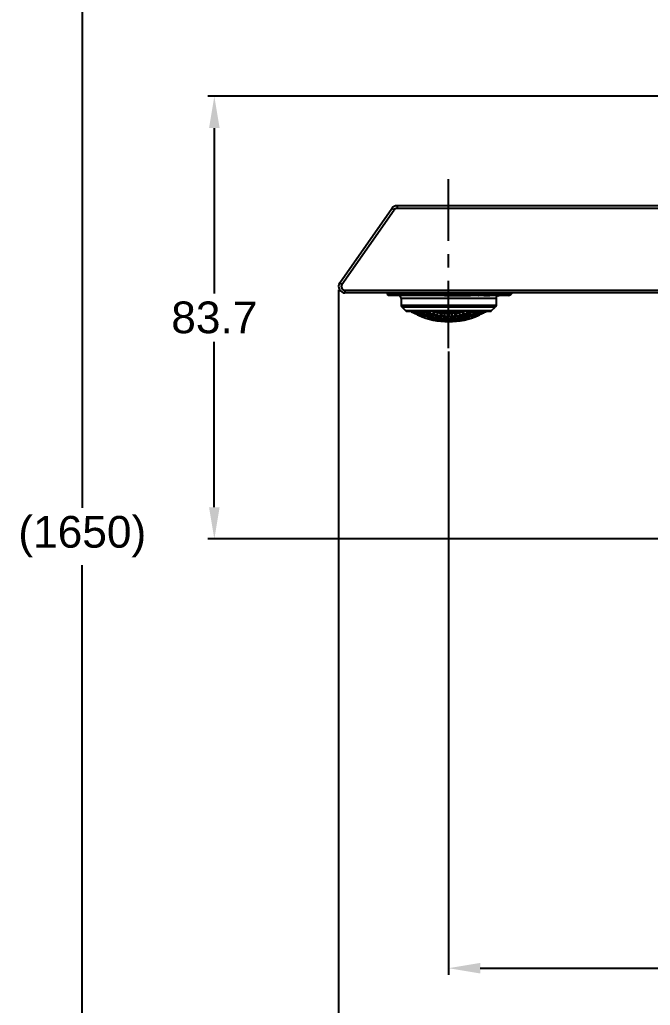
# Model space of a CAD drawing. Header units: millimetres. Extents: x 7160 to 8001, y 2712 to 3307.
# Drawn here: x 7601.1 to 7720.5, y 2833.9 to 3020.4 of the extents above; entities that cross this region are included whole.
import ezdxf

# ---------------------------------------------------------------- set-up
doc = ezdxf.new("R2010")
doc.units = ezdxf.units.MM
doc.linetypes.add('CENTERX2', pattern=[20.32, 12.7, -2.54, 2.54, -2.54])
doc.layers.add('CENTER', color=1, linetype='CENTERX2')
doc.layers.add('DIM', color=3, linetype='Continuous')
doc.styles.get("Standard").update_dxf_attribs({"font": 'arial.ttf'})
doc.dimstyles.new('ISO-25', dxfattribs={"dimtxt": 5, "dimasz": 5, "dimexe": 1.252, "dimexo": 0.625, "dimgap": 1, "dimtad": 1, "dimtoh": 1, "dimdec": 1, "dimdsep": 46, "dimtxsty": 'Standard', "dimcen": 0, "dimclrd": 3, "dimclre": 3, "dimclrt": 4, "dimadec": 0, "dimazin": 0, "dimtfac": 1, "dimtdec": 1, "dimtmove": 0, "dimatfit": 3, "dimfxl": 1, "dimarcsym": 0})

# ---------------------------------------------------------------- blocks, each defined once
blk = doc.blocks.new('*D46')
at = {"layer": 'DIM', "color": 3, "lineweight": -2, "transparency": 16777216}
for p, q in [((7867.83, 3069.55), (7611.69, 3069.55)), ((7612.94, 3063.55), (7612.94, 2928.05)), ((7612.94, 2804.55), (7612.94, 2917.18)), ((7626.55, 2798.55), (7611.69, 2798.55))]:
    blk.add_line(p, q, dxfattribs=at)
at = {"layer": 'DIM', "color": 3, "transparency": 16777216}
for points in [[(7611.94, 3063.55), (7613.94, 3063.55), (7612.94, 3069.55)], [(7611.94, 2804.55), (7613.94, 2804.55), (7612.94, 2798.55)]]:
    blk.add_solid(points, dxfattribs=at)
at = {"layer": 'DIM', "color": 4, "transparency": 16777216, "insert": (7612.94, 2922.61), "char_height": 6, "attachment_point": 5}
blk.add_mtext('(1650)', dxfattribs=at)
blk = doc.blocks.new('*D42')
at = {"layer": 'DIM', "color": 3, "lineweight": -2, "transparency": 16777216}
for p, q in [((7682.29, 2957.66), (7682.29, 2839.69)), ((7902.96, 2838.55), (7902.96, 2842.19)), ((7688.29, 2840.94), (7780.99, 2840.94)), ((7896.96, 2840.94), (7804.34, 2840.94))]:
    blk.add_line(p, q, dxfattribs=at)
at = {"layer": 'DIM', "color": 3, "transparency": 16777216}
for points in [[(7688.29, 2841.94), (7688.29, 2839.94), (7682.29, 2840.94)], [(7896.96, 2841.94), (7896.96, 2839.94), (7902.96, 2840.94)]]:
    blk.add_solid(points, dxfattribs=at)
at = {"layer": 'DIM', "color": 4, "transparency": 16777216, "insert": (7792.66, 2840.94), "char_height": 6, "attachment_point": 5}
blk.add_mtext('220.7', dxfattribs=at)
blk = doc.blocks.new('*D56')
at = {"layer": 'DIM', "color": 3, "lineweight": -2, "transparency": 16777216}
for p, q in [((7661.47, 2969.29), (7661.47, 2819.69)), ((7902.96, 2813.55), (7902.96, 2822.19)), ((7667.47, 2820.94), (7770.52, 2820.94)), ((7896.96, 2820.94), (7793.91, 2820.94))]:
    blk.add_line(p, q, dxfattribs=at)
at = {"layer": 'DIM', "color": 3, "transparency": 16777216}
for points in [[(7667.47, 2821.94), (7667.47, 2819.94), (7661.47, 2820.94)], [(7896.96, 2821.94), (7896.96, 2819.94), (7902.96, 2820.94)]]:
    blk.add_solid(points, dxfattribs=at)
at = {"layer": 'DIM', "color": 4, "transparency": 16777216, "insert": (7782.22, 2820.94), "char_height": 6, "attachment_point": 5}
blk.add_mtext('241.5', dxfattribs=at)
blk = doc.blocks.new('*D59')
at = {"layer": 'DIM', "color": 3, "lineweight": -2, "transparency": 16777216}
for p, q in [((7763.94, 3005.92), (7636.69, 3005.92)), ((7637.94, 2999.92), (7637.94, 2968.61)), ((7637.94, 2928.17), (7637.94, 2959.48)), ((7735.93, 2922.17), (7636.69, 2922.17))]:
    blk.add_line(p, q, dxfattribs=at)
at = {"layer": 'DIM', "color": 3, "transparency": 16777216}
for points in [[(7636.94, 2999.92), (7638.94, 2999.92), (7637.94, 3005.92)], [(7636.94, 2928.17), (7638.94, 2928.17), (7637.94, 2922.17)]]:
    blk.add_solid(points, dxfattribs=at)
at = {"layer": 'DIM', "color": 4, "transparency": 16777216, "insert": (7637.94, 2964.05), "char_height": 6, "attachment_point": 5}
blk.add_mtext('83.7', dxfattribs=at)

msp = doc.modelspace()

# ---------------------------------------------------------------- linework, layer by layer
at = {"color": 7, "linetype": 'Continuous'}
for p, q in [((7661.69, 2970.61), (7671.56, 2984.71)), ((7662.1, 2970.32), (7671.97, 2984.42)), ((7671.97, 2984.42), (7671.56, 2984.71)), ((7764.64, 2985.22), (7672.54, 2985.22)), ((7672.54, 2985.22), (7672.54, 2984.72)), ((7763.78, 2984.72), (7672.54, 2984.72)), ((7661.69, 2970.61), (7662.1, 2970.32)), ((7662.67, 2969.22), (7753.07, 2969.22)), ((7662.67, 2969.22), (7662.67, 2968.72)), ((7752.8, 2968.72), (7662.67, 2968.72)), ((7670.66, 2968.43), (7670.99, 2968.59)), ((7670.87, 2968.22), (7670.66, 2968.42)), ((7670.66, 2968.42), (7670.66, 2968.42)), ((7670.66, 2968.42), (7670.69, 2968.42)), ((7693.69, 2968.22), (7670.87, 2968.22)), ((7670.99, 2968.59), (7670.99, 2968.59)), ((7680.84, 2968.54), (7681.59, 2968.53)), ((7680.84, 2968.36), (7681.59, 2968.35)), ((7680.84, 2968.27), (7680.84, 2968.27)), ((7680.84, 2968.27), (7680.89, 2968.27)), ((7680.89, 2968.27), (7681.54, 2968.26)), ((7680.89, 2968.27), (7681.54, 2968.26)), ((7681.54, 2968.26), (7681.59, 2968.26)), ((7681.59, 2968.53), (7683.09, 2968.51)), ((7681.59, 2968.35), (7683.09, 2968.33)), ((7681.59, 2968.26), (7683.03, 2968.25)), ((7683.03, 2968.25), (7683.04, 2968.25)), ((7683.03, 2968.25), (7683.04, 2968.25)), ((7683.04, 2968.25), (7683.09, 2968.25)), ((7683.09, 2968.51), (7683.84, 2968.5)), ((7683.09, 2968.33), (7683.84, 2968.32)), ((7683.09, 2968.25), (7683.09, 2968.25)), ((7683.09, 2968.25), (7683.14, 2968.25)), ((7683.14, 2968.25), (7683.79, 2968.24)), ((7683.79, 2968.24), (7683.9, 2968.24)), ((7683.84, 2968.32), (7685.3, 2968.29)), ((7683.84, 2968.32), (7687.96, 2968.26)), ((7683.9, 2968.24), (7686.42, 2968.22)), ((7686.42, 2968.22), (7686.46, 2968.22)), ((7687.86, 2968.22), (7686.46, 2968.22)), ((7687.86, 2968.22), (7687.86, 2968.22)), ((7687.96, 2968.26), (7687.99, 2968.25)), ((7688.97, 2968.24), (7688.98, 2968.24)), ((7688.97, 2968.24), (7688.99, 2968.24)), ((7688.99, 2968.24), (7689.01, 2968.24)), ((7689.01, 2968.24), (7689.02, 2968.24)), ((7689.01, 2968.24), (7689.02, 2968.24)), ((7689.02, 2968.24), (7689.48, 2968.23)), ((7689.48, 2968.23), (7689.51, 2968.23)), ((7689.51, 2968.23), (7689.65, 2968.23)), ((7689.65, 2968.23), (7690, 2968.22)), ((7690, 2968.22), (7690.04, 2968.22)), ((7690.15, 2968.22), (7690.03, 2968.22)), ((7690.04, 2968.22), (7690.07, 2968.22)), ((7691.69, 2968.22), (7690.67, 2968.22)), ((7691.69, 2968.22), (7691.7, 2968.22)), ((7691.72, 2968.22), (7691.69, 2968.22)), ((7692.54, 2968.34), (7692.54, 2968.34)), ((7692.54, 2968.34), (7692.57, 2968.34)), ((7694.07, 2968.43), (7693.74, 2968.26)), ((7694.08, 2968.43), (7694.07, 2968.43)), ((7694.08, 2968.43), (7694.37, 2968.72)), ((7694.08, 2968.44), (7694.08, 2968.43))]:
    msp.add_line(p, q, dxfattribs=at)
at = {"color": 7, "linetype": 'Continuous', "extrusion": (0, 1, 0)}
for p, q in [((7673.29, 2967.71), (7673.29, 2966.42)), ((7673.29, 2967.71), (7691.29, 2967.71)), ((7691.29, 2967.71), (7691.29, 2966.42)), ((7673.29, 2966.42), (7691.29, 2966.42)), ((7674.2, 2965.3), (7673.43, 2966.07)), ((7673.43, 2966.07), (7691.14, 2966.07)), ((7690.37, 2965.3), (7674.2, 2965.3)), ((7674.24, 2965.28), (7690.34, 2965.28)), ((7675.29, 2965.2), (7675.29, 2965.28)), ((7675.99, 2965.05), (7675.99, 2965.28)), ((7676.69, 2965.05), (7676.69, 2965.28)), ((7677.39, 2965.21), (7677.39, 2965.28)), ((7677.98, 2965.28), (7677.98, 2965.14)), ((7678.19, 2965.07), (7678.19, 2965.28)), ((7678.79, 2964.73), (7678.79, 2965.28)), ((7679.49, 2965.13), (7679.49, 2965.28)), ((7680.08, 2965.28), (7680.08, 2965.2)), ((7680.29, 2965.16), (7680.29, 2965.28)), ((7680.89, 2964.89), (7680.89, 2965.28)), ((7681.48, 2965.28), (7681.48, 2965.02)), ((7681.69, 2965.01), (7681.69, 2965.28)), ((7682.29, 2964.81), (7682.29, 2965.28)), ((7682.88, 2965.28), (7682.88, 2965.01)), ((7683.09, 2965.02), (7683.09, 2965.28)), ((7683.69, 2964.89), (7683.69, 2965.28)), ((7684.28, 2965.28), (7684.28, 2965.16)), ((7684.49, 2965.2), (7684.49, 2965.28)), ((7685.09, 2965.13), (7685.09, 2965.28)), ((7685.79, 2964.73), (7685.79, 2965.28)), ((7686.38, 2965.28), (7686.38, 2965.07)), ((7686.59, 2965.14), (7686.59, 2965.28)), ((7687.19, 2965.21), (7687.19, 2965.28)), ((7687.89, 2965.05), (7687.89, 2965.28)), ((7688.59, 2965.05), (7688.59, 2965.28)), ((7689.29, 2965.2), (7689.29, 2965.28)), ((7690.37, 2965.3), (7691.14, 2966.07)), ((7675.18, 2965.24), (7675.18, 2965.21)), ((7675.39, 2965.09), (7675.39, 2965.12)), ((7675.88, 2965.06), (7675.88, 2964.93)), ((7676.09, 2964.82), (7676.09, 2964.96)), ((7676.58, 2965.04), (7676.58, 2964.84)), ((7676.58, 2964.5), (7676.58, 2964.51)), ((7676.69, 2964.49), (7676.69, 2964.75)), ((7676.79, 2964.75), (7676.79, 2964.95)), ((7677.28, 2965.18), (7677.28, 2964.91)), ((7677.28, 2964.29), (7677.28, 2964.42)), ((7677.39, 2964.42), (7677.39, 2964.81)), ((7677.49, 2964.83), (7677.49, 2965.1)), ((7677.98, 2964.48), (7677.98, 2964.29)), ((7678.09, 2964.5), (7678.09, 2965.03)), ((7678.19, 2964.22), (7678.19, 2964.41)), ((7678.68, 2964.69), (7678.68, 2964.43)), ((7678.79, 2963.97), (7678.79, 2964.35)), ((7678.89, 2964.38), (7678.89, 2964.64)), ((7678.89, 2963.82), (7678.89, 2963.91)), ((7679.38, 2965.07), (7679.38, 2964.73)), ((7679.38, 2964.09), (7679.38, 2963.91)), ((7679.49, 2964.12), (7679.49, 2964.64)), ((7679.59, 2964.69), (7679.59, 2965.02)), ((7679.59, 2963.86), (7679.59, 2964.05)), ((7680.08, 2964.38), (7680.08, 2964.12)), ((7680.08, 2963.66), (7680.08, 2963.58)), ((7680.19, 2964.42), (7680.19, 2965.09)), ((7680.19, 2963.68), (7680.19, 2964.05)), ((7680.29, 2964.09), (7680.29, 2964.34)), ((7680.29, 2963.55), (7680.29, 2963.63)), ((7680.78, 2964.82), (7680.78, 2964.49)), ((7680.78, 2963.86), (7680.78, 2963.68)), ((7680.89, 2963.9), (7680.89, 2964.41)), ((7680.99, 2964.47), (7680.99, 2964.79)), ((7680.99, 2963.66), (7680.99, 2963.84)), ((7681.48, 2964.21), (7681.48, 2963.96)), ((7681.48, 2963.51), (7681.48, 2963.42)), ((7681.59, 2964.27), (7681.59, 2964.93)), ((7681.59, 2963.53), (7681.59, 2963.9)), ((7681.69, 2963.95), (7681.69, 2964.2)), ((7681.69, 2963.41), (7681.69, 2963.5)), ((7682.18, 2964.73), (7682.18, 2964.4)), ((7682.18, 2963.78), (7682.18, 2963.59)), ((7682.29, 2963.83), (7682.29, 2964.33)), ((7682.39, 2964.4), (7682.39, 2964.73)), ((7682.39, 2963.59), (7682.39, 2963.78)), ((7682.88, 2964.2), (7682.88, 2963.95)), ((7682.88, 2963.5), (7682.88, 2963.41)), ((7682.99, 2964.27), (7682.99, 2964.93)), ((7682.99, 2963.53), (7682.99, 2963.9)), ((7683.09, 2963.96), (7683.09, 2964.21)), ((7683.09, 2963.42), (7683.09, 2963.51)), ((7683.58, 2964.79), (7683.58, 2964.47)), ((7683.58, 2963.84), (7683.58, 2963.66)), ((7683.69, 2963.9), (7683.69, 2964.41)), ((7683.79, 2964.49), (7683.79, 2964.82)), ((7683.79, 2963.68), (7683.79, 2963.86)), ((7684.28, 2964.34), (7684.28, 2964.09)), ((7684.28, 2963.63), (7684.28, 2963.55)), ((7684.39, 2964.42), (7684.39, 2965.09)), ((7684.39, 2963.68), (7684.39, 2964.05)), ((7684.49, 2964.12), (7684.49, 2964.38)), ((7684.49, 2963.58), (7684.49, 2963.66)), ((7684.98, 2965.02), (7684.98, 2964.69)), ((7684.98, 2964.05), (7684.98, 2963.86)), ((7685.09, 2964.12), (7685.09, 2964.64)), ((7685.19, 2964.73), (7685.19, 2965.07)), ((7685.19, 2963.91), (7685.19, 2964.09)), ((7685.68, 2964.64), (7685.68, 2964.38)), ((7685.68, 2963.91), (7685.68, 2963.82)), ((7685.79, 2963.97), (7685.79, 2964.35)), ((7685.89, 2964.43), (7685.89, 2964.69)), ((7686.38, 2964.41), (7686.38, 2964.22)), ((7686.49, 2964.5), (7686.49, 2965.03)), ((7686.59, 2964.29), (7686.59, 2964.48)), ((7687.08, 2965.1), (7687.08, 2964.83)), ((7687.19, 2964.42), (7687.19, 2964.81)), ((7687.29, 2964.91), (7687.29, 2965.18)), ((7687.29, 2964.42), (7687.29, 2964.29)), ((7687.78, 2964.95), (7687.78, 2964.75)), ((7687.89, 2964.49), (7687.89, 2964.75)), ((7687.99, 2964.84), (7687.99, 2965.04)), ((7687.99, 2964.51), (7687.99, 2964.5)), ((7688.48, 2964.96), (7688.48, 2964.82)), ((7688.69, 2964.93), (7688.69, 2965.06)), ((7689.18, 2965.12), (7689.18, 2965.09)), ((7689.39, 2965.21), (7689.39, 2965.24))]:
    msp.add_line(p, q, dxfattribs=at)
at = {"color": 7, "linetype": 'Continuous'}
for points in [[(7671.03, 2968.72), (7671.04, 2968.67), (7671.02, 2968.61), (7671, 2968.59), (7670.99, 2968.59)], [(7693.7, 2968.21), (7693.73, 2968.25), (7693.74, 2968.26)]]:
    msp.add_lwpolyline(points, dxfattribs=at)
for centre, radius, start, end in [((7672.54, 2984.02), 1.2, 90, 145), ((7672.54, 2984.02), 0.7, 90, 145), ((7662.67, 2969.92), 1.2, 145, 270), ((7662.67, 2969.92), 0.7, 145, 270), ((7672.79, 2967.71), 0.5, 0, 90), ((7681.33, 2552.24), 416.06, 88.9474, 89.0834), ((7690.03, 2968.25), 0.0333, 276.4049, 285.1415), ((7673.79, 2966.42), 0.5, 180, 225), ((7690.34, 2965.33), 0.05, 269.9987, 315), ((7682.29, 2977.26), 13.99, 239.4911, 240.4579), ((7682.29, 2977.26), 13.98, 245.9308, 270), ((7682.29, 2977.26), 13.98, 245.9264, 294.0736), ((7682.29, 2977.26), 13.86, 255.8097, 260.8578), ((7682.29, 2977.26), 13.86, 261.7127, 266.6821), ((7682.29, 2977.26), 13.86, 267.528, 272.472), ((7682.29, 2977.26), 13.98, 270, 294.2649), ((7682.29, 2977.26), 13.86, 273.3179, 278.2873), ((7682.29, 2977.26), 13.86, 279.1422, 284.1903), ((7682.29, 2977.26), 13.99, 299.5421, 300.5089)]:
    msp.add_arc(centre, radius, start, end, dxfattribs=at)
at = {"color": 7, "linetype": 'Continuous', "extrusion": (0, 0, -1)}
for centre, radius, start, end in [((-7691.79, 2967.71), 0.5, 0, 90), ((-7674.24, 2965.33), 0.05, 269.9987, 315), ((-7690.79, 2966.42), 0.5, 180, 225)]:
    msp.add_arc(centre, radius, start, end, dxfattribs=at)
at = {"color": 7, "linetype": 'Continuous'}
for centre, major_axis, ratio, start_param, end_param in [((7681.28, 2977.26), (0, -13.9), 0.866388, 5.750651, 5.762423), ((7681.88, 2977.26), (0, 14.03), 0.866388, 2.587734, 2.625788), ((7681.97, 2977.26), (0, -14.04), 0.866388, 5.734988, 5.768371), ((7682.57, 2977.26), (0, 14.04), 0.866388, 2.586333, 2.626871), ((7682.67, 2977.26), (0, -14.03), 0.866388, 5.735786, 5.768687), ((7683.27, 2977.26), (0, 13.91), 0.866388, 2.60109, 2.622346), ((7684.31, 2977.26), (0, 13.45), 0.866388, 2.66901, 2.705447), ((7684.4, 2977.26), (0, -13.39), 0.866388, 5.819339, 5.84557), ((7680.17, 2977.26), (0, 13.39), 0.866388, 3.579208, 3.605439), ((7680.26, 2977.26), (0, -13.45), 0.866388, 0.436146, 0.472583), ((7681.31, 2977.26), (0, -13.91), 0.866388, 0.519247, 0.540503), ((7681.9, 2977.26), (0, 14.03), 0.866388, 3.656091, 3.688992), ((7682, 2977.26), (0, -14.04), 0.866388, 0.514721, 0.55526), ((7682.6, 2977.26), (0, 14.04), 0.866388, 3.656407, 3.68979), ((7682.69, 2977.26), (0, -14.03), 0.866388, 0.515805, 0.553858), ((7683.29, 2977.26), (0, 13.9), 0.866388, 3.662355, 3.674127), ((7679.79, 2977.26), (0, 13.13), 0.865299, 2.734522, 2.79114), ((7679.88, 2977.26), (0, -13.21), 0.865299, 5.87895, 5.9352), ((7679.44, 2977.26), (0, 12.85), 0.865299, 2.82568, 2.881747), ((7681.53, 2977.26), (0, 13.97), 0.866388, 2.665466, 2.720295), ((7679.55, 2977.26), (0, -12.94), 0.866388, 5.969049, 6.024644), ((7681.63, 2977.26), (0, -13.99), 0.866388, 5.808354, 5.853801), ((7681.62, 2977.26), (0, 13.99), 0.865299, 2.712395, 2.721661), ((7679.1, 2977.26), (0, 12.53), 0.865299, 2.917317, 2.973555), ((7682.23, 2977.26), (0, 14.05), 0.866388, 2.669001, 2.723429), ((7680.15, 2977.26), (0, -13.38), 0.866388, 5.979791, 6.033391), ((7679.19, 2977.26), (0, -12.62), 0.865299, 6.061135, 6.116921), ((7682.32, 2977.26), (0, -14.05), 0.866388, 5.811183, 5.865594), ((7678.75, 2977.26), (0, 12.15), 0.865299, 3.011321, 3.068472), ((7682.92, 2977.26), (0, 13.99), 0.866388, 2.667495, 2.722181), ((7679.79, 2977.26), (0, 13.14), 0.865299, 2.928283, 2.981794), ((7678.85, 2977.26), (0, -12.26), 0.865299, 6.15458, 6.211208), ((7683.02, 2977.26), (0, -13.97), 0.866388, 5.80898, 5.863741), ((7683.61, 2977.26), (0, 13.8), 0.866388, 2.660764, 2.716397), ((7679.45, 2977.26), (0, 12.86), 0.865299, 3.01884, 3.07282), ((7683.71, 2977.26), (0, -13.76), 0.866388, 5.801492, 5.857301), ((7679.55, 2977.26), (0, -12.94), 0.865299, 6.161691, 6.215317), ((7682.67, 2977.26), (0, -14.03), 0.866388, 5.905368, 5.957764), ((7679.1, 2977.26), (0, 12.53), 0.865299, 3.112284, 3.16741), ((7683.27, 2977.26), (0, 13.91), 0.866388, 2.760421, 2.81332), ((7680.14, 2977.26), (0, 13.38), 0.865299, 3.024001, 3.07584), ((7679.2, 2977.26), (0, -12.63), 0.865299, 6.25457, 6.309276), ((7683.37, 2977.26), (0, -13.88), 0.866388, 5.90175, 5.954762), ((7680.24, 2977.26), (0, -13.45), 0.865299, 6.166568, 6.218171), ((7678.76, 2977.26), (0, 12.16), 0.865299, 3.210711, 3.2678), ((7683.96, 2977.26), (0, 13.64), 0.866388, 2.753088, 2.807166), ((7679.8, 2977.26), (0, 13.15), 0.865299, 3.113967, 3.166528), ((7682.92, 2977.26), (0, 13.99), 0.866388, 2.853945, 2.90501), ((7678.86, 2977.26), (0, -12.27), 0.865299, 0.068983, 0.125557), ((7684.06, 2977.26), (0, -13.59), 0.866388, 5.893788, 5.948076), ((7679.9, 2977.26), (0, -13.22), 0.865299, 6.256159, 6.308436), ((7683.02, 2977.26), (0, -13.97), 0.866388, 5.995677, 6.046809), ((7684.66, 2977.26), (0, 13.22), 0.866388, 2.740671, 2.796709), ((7679.46, 2977.26), (0, 12.87), 0.865299, 3.207251, 3.261188), ((7683.62, 2977.26), (0, 13.79), 0.866388, 2.850255, 2.902097), ((7680.5, 2977.26), (0, 13.59), 0.865299, 3.115178, 3.166024), ((7684.75, 2977.26), (0, -13.15), 0.866388, 5.880585, 5.936958), ((7679.55, 2977.26), (0, -12.95), 0.865299, 0.065695, 0.119285), ((7683.71, 2977.26), (0, -13.76), 0.866388, 5.991556, 6.043546), ((7680.59, 2977.26), (0, -13.64), 0.865299, 6.257302, 6.307964), ((7679.11, 2977.26), (0, 12.54), 0.865299, 3.305898, 3.362029), ((7684.31, 2977.26), (0, 13.45), 0.866388, 2.843162, 2.89642), ((7680.15, 2977.26), (0, 13.39), 0.865299, 3.204992, 3.256802), ((7683.27, 2977.26), (0, 13.91), 0.866388, 2.94211, 2.992483), ((7679.21, 2977.26), (0, -12.64), 0.865299, 0.163523, 0.219217), ((7684.41, 2977.26), (0, -13.39), 0.866388, 5.983953, 6.037458), ((7680.25, 2977.26), (0, -13.45), 0.865299, 0.063558, 0.115137), ((7683.37, 2977.26), (0, -13.88), 0.866388, 6.083816, 6.134291), ((7685.01, 2977.26), (0, 12.95), 0.866388, 2.831846, 2.887322), ((7679.81, 2977.26), (0, 13.15), 0.865299, 3.298537, 3.351976), ((7683.97, 2977.26), (0, 13.64), 0.866388, 2.938653, 2.990049), ((7680.85, 2977.26), (0, 13.75), 0.865299, 3.203615, 3.254042), ((7685.1, 2977.26), (0, -12.87), 0.866388, 5.971976, 6.027828), ((7679.9, 2977.26), (0, -13.22), 0.865299, 0.156547, 0.209693), ((7684.06, 2977.26), (0, -13.59), 0.866388, 6.080048, 6.13163), ((7680.95, 2977.26), (0, -13.79), 0.865299, 0.062278, 0.112563), ((7679.46, 2977.26), (0, 12.87), 0.865299, 3.397872, 3.453797), ((7684.66, 2977.26), (0, 13.22), 0.866388, 2.932666, 2.985746), ((7680.5, 2977.26), (0, 13.59), 0.865299, 3.293711, 3.345359), ((7683.62, 2977.26), (0, 13.79), 0.866388, 3.029449, 3.079672), ((7679.56, 2977.26), (0, -12.95), 0.865299, 0.255074, 0.310618), ((7684.76, 2977.26), (0, -13.15), 0.866388, 6.07368, 6.12705), ((7680.6, 2977.26), (0, -13.64), 0.865299, 0.152006, 0.203466), ((7683.72, 2977.26), (0, -13.75), 0.866388, 6.171254, 6.221617), ((7685.36, 2977.26), (0, 12.63), 0.866388, 2.92341, 2.979035), ((7680.16, 2977.26), (0, 13.39), 0.865299, 3.38799, 3.441563), ((7684.32, 2977.26), (0, 13.45), 0.866388, 3.027109, 3.078625), ((7681.2, 2977.26), (0, 13.88), 0.865299, 3.290823, 3.341363), ((7685.46, 2977.26), (0, -12.54), 0.865299, 6.062749, 6.11888), ((7680.26, 2977.26), (0, -13.45), 0.866388, 0.245173, 0.298431), ((7684.42, 2977.26), (0, -13.39), 0.865299, 6.167976, 6.219786), ((7681.3, 2977.26), (0, -13.91), 0.866388, 0.14911, 0.199483), ((7679.82, 2977.26), (0, 13.15), 0.866388, 3.48782, 3.544193), ((7685.02, 2977.26), (0, 12.95), 0.865299, 3.022308, 3.075898), ((7680.86, 2977.26), (0, 13.76), 0.866388, 3.381232, 3.433222), ((7683.98, 2977.26), (0, 13.64), 0.865299, 3.116814, 3.167476), ((7679.91, 2977.26), (0, -13.22), 0.866388, 0.344883, 0.400922), ((7685.12, 2977.26), (0, -12.87), 0.865299, 6.16359, 6.217527), ((7680.95, 2977.26), (0, -13.79), 0.866388, 0.239495, 0.291337), ((7684.08, 2977.26), (0, -13.59), 0.865299, 6.258754, 6.3096), ((7685.72, 2977.26), (0, 12.27), 0.865299, 3.016035, 3.072609), ((7680.51, 2977.26), (0, 13.59), 0.866388, 3.476702, 3.53099), ((7684.67, 2977.26), (0, 13.22), 0.865299, 3.116342, 3.168619), ((7681.55, 2977.26), (0, 13.97), 0.866388, 3.377969, 3.429101), ((7685.81, 2977.26), (0, -12.16), 0.865299, 6.156978, 6.214067), ((7680.61, 2977.26), (0, -13.64), 0.866388, 0.334427, 0.388504), ((7684.77, 2977.26), (0, -13.15), 0.865299, 6.25825, 6.310811), ((7681.65, 2977.26), (0, -13.99), 0.866388, 0.236583, 0.287647), ((7685.37, 2977.26), (0, 12.63), 0.865299, 3.115501, 3.170208), ((7681.21, 2977.26), (0, 13.88), 0.866388, 3.470016, 3.523028), ((7684.33, 2977.26), (0, 13.45), 0.865299, 3.206607, 3.25821), ((7685.47, 2977.26), (0, -12.53), 0.865299, 6.257368, 6.312494), ((7681.3, 2977.26), (0, -13.91), 0.866388, 0.328272, 0.381172), ((7684.43, 2977.26), (0, -13.38), 0.865299, 0.065752, 0.117591), ((7680.86, 2977.26), (0, 13.76), 0.866388, 3.567477, 3.623286), ((7685.03, 2977.26), (0, 12.94), 0.865299, 3.209461, 3.263087), ((7681.9, 2977.26), (0, 14.03), 0.866388, 3.467014, 3.51941), ((7680.96, 2977.26), (0, -13.8), 0.866388, 0.425196, 0.480829), ((7685.12, 2977.26), (0, -12.86), 0.865299, 0.068772, 0.122752), ((7685.72, 2977.26), (0, 12.26), 0.865299, 3.21357, 3.270198), ((7681.56, 2977.26), (0, 13.97), 0.866388, 3.561037, 3.615798), ((7685.82, 2977.26), (0, -12.15), 0.865299, 0.073121, 0.130271), ((7681.65, 2977.26), (0, -13.99), 0.866388, 0.419412, 0.474097), ((7684.78, 2977.26), (0, -13.14), 0.865299, 0.159798, 0.213309), ((7685.38, 2977.26), (0, 12.62), 0.865299, 3.307857, 3.363643), ((7682.25, 2977.26), (0, 14.05), 0.866388, 3.559184, 3.613595), ((7685.48, 2977.26), (0, -12.53), 0.865299, 0.168038, 0.224275), ((7682.35, 2977.26), (0, -14.05), 0.866388, 0.418164, 0.472591), ((7684.42, 2977.26), (0, 13.38), 0.866388, 3.391387, 3.444988), ((7685.02, 2977.26), (0, 12.94), 0.866388, 3.400134, 3.455729), ((7682.95, 2977.26), (0, -13.99), 0.865299, 0.419926, 0.429197), ((7685.13, 2977.26), (0, -12.85), 0.865299, 0.259846, 0.315912), ((7683.04, 2977.26), (0, -13.97), 0.866388, 0.421297, 0.476127), ((7682.94, 2977.26), (0, 13.99), 0.866388, 3.570977, 3.616423), ((7684.69, 2977.26), (0, 13.21), 0.865299, 3.489578, 3.545828), ((7684.79, 2977.26), (0, -13.13), 0.865299, 0.350453, 0.40707)]:
    msp.add_ellipse(centre, major_axis=major_axis, ratio=ratio, start_param=start_param, end_param=end_param, dxfattribs=at)
for points, knots in [([(7670.69, 2968.42), (7670.8, 2968.41), (7671.12, 2968.39), (7671.76, 2968.38), (7672.71, 2968.36), (7673.94, 2968.34), (7675.41, 2968.32), (7677.09, 2968.31), (7678.92, 2968.29), (7680.19, 2968.28), (7680.84, 2968.27)], [0, 0, 0, 0, 0.031361, 0.095083, 0.189509, 0.311974, 0.458778, 0.625721, 0.807946, 1, 1, 1, 1]), ([(7670.99, 2968.59), (7670.99, 2968.59), (7670.99, 2968.59), (7670.99, 2968.58), (7671, 2968.58), (7671.01, 2968.58), (7671.03, 2968.57), (7671.06, 2968.57), (7671.09, 2968.56), (7671.14, 2968.56), (7671.22, 2968.55), (7671.34, 2968.54), (7671.48, 2968.54), (7671.64, 2968.53), (7671.82, 2968.52), (7672.11, 2968.52), (7672.74, 2968.5), (7673.79, 2968.47), (7675.26, 2968.44), (7676.96, 2968.42), (7678.85, 2968.38), (7680.16, 2968.37), (7680.84, 2968.36)], [0, 0, 0, 0, 0.000555, 0.000968, 0.001836, 0.003269, 0.005284, 0.007889, 0.011085, 0.014872, 0.024222, 0.035938, 0.050015, 0.066423, 0.085116, 0.106041, 0.154394, 0.275595, 0.426215, 0.601175, 0.794544, 1, 1, 1, 1]), ([(7671.48, 2968.72), (7671.68, 2968.71), (7672.13, 2968.69), (7673.3, 2968.66), (7674.72, 2968.63), (7676.34, 2968.6), (7678.29, 2968.58), (7679.8, 2968.55), (7680.84, 2968.54)], [0, 0, 0, 0, 0.0623, 0.146755, 0.375466, 0.515072, 0.667738, 1, 1, 1, 1]), ([(7683.84, 2968.5), (7684.73, 2968.48), (7686.44, 2968.46), (7688.83, 2968.42), (7690.84, 2968.39), (7692.03, 2968.35), (7692.54, 2968.34)], [0, 0, 0, 0, 0.308543, 0.588735, 0.823914, 1, 1, 1, 1]), ([(7689.89, 2968.72), (7690.21, 2968.71), (7690.81, 2968.69), (7691.66, 2968.65), (7692.3, 2968.62), (7692.74, 2968.6), (7693.03, 2968.58), (7693.29, 2968.56), (7693.51, 2968.54), (7693.69, 2968.53), (7693.82, 2968.51), (7693.91, 2968.5), (7693.96, 2968.49), (7694, 2968.48), (7694.04, 2968.47), (7694.06, 2968.46), (7694.08, 2968.46), (7694.09, 2968.44), (7694.08, 2968.44), (7694.08, 2968.44)], [0, 0, 0, 0, 0.226782, 0.428478, 0.602633, 0.67863, 0.746916, 0.807307, 0.859617, 0.903644, 0.939239, 0.953846, 0.966319, 0.976666, 0.984899, 0.991051, 0.995213, 0.997738, 1, 1, 1, 1]), ([(7692.57, 2968.34), (7692.66, 2968.33), (7692.84, 2968.33), (7693.09, 2968.32), (7693.27, 2968.31), (7693.4, 2968.31), (7693.48, 2968.3), (7693.55, 2968.3), (7693.6, 2968.29), (7693.65, 2968.29), (7693.69, 2968.28), (7693.72, 2968.28), (7693.73, 2968.27), (7693.74, 2968.27), (7693.74, 2968.26), (7693.74, 2968.26)], [0, 0, 0, 0, 0.24238, 0.452247, 0.628651, 0.703984, 0.770607, 0.828505, 0.877677, 0.918138, 0.949913, 0.973049, 0.987671, 0.994427, 1, 1, 1, 1])]:
    msp.add_open_spline(points, degree=3, knots=knots, dxfattribs=at)
at = {"layer": 'CENTER'}
msp.add_line((7682.29, 2958.28), (7682.29, 2990.22), dxfattribs=at)

# ---------------------------------------------------------------- dimensions: what is measured, and where the dimension line sits
at = {"layer": 'DIM'}
dim = msp.add_linear_dim(base=(7612.94, 2798.55), p1=(7868.46, 3069.55), p2=(7627.18, 2798.55), angle=90, text='(1650)', dimstyle='ISO-25', override={"dimtxt": 6, "dimasz": 6, "dimgap": 1.5, "dimtih": 1, "dimtmove": 2}, dxfattribs=at)
dim.commit()
dim.dimension.update_dxf_attribs({"geometry": '*D46', "text_midpoint": (7612.94, 2922.61), "dimtype": 160})
dim = msp.add_linear_dim(base=(7637.9442, 2922.171), p1=(7764.5666, 3005.9195), p2=(7736.5598, 2922.171), angle=90, dimstyle='ISO-25', override={"dimtxt": 6, "dimasz": 6, "dimgap": 1.5, "dimtih": 1, "dimtmove": 2}, dxfattribs=at)
dim.commit()
dim.dimension.update_dxf_attribs({"geometry": '*D59', "text_midpoint": (7637.9442, 2964.0453)})
for base, p1, p2, picture, middle in [((7902.96, 2820.94), (7661.47, 2969.92), (7902.96, 2812.92), '*D56', (7782.22, 2820.94)), ((7902.96, 2840.94), (7682.29, 2958.28), (7902.96, 2837.92), '*D42', (7792.66, 2840.94))]:
    dim = msp.add_linear_dim(base=base, p1=p1, p2=p2, dimstyle='ISO-25', override={"dimtxt": 6, "dimasz": 6, "dimgap": 1.5, "dimtih": 1, "dimtmove": 2}, dxfattribs=at)
    dim.commit()
    dim.dimension.update_dxf_attribs({"geometry": picture, "text_midpoint": middle, "dimtype": 160})

doc.saveas('drawing.dxf')
